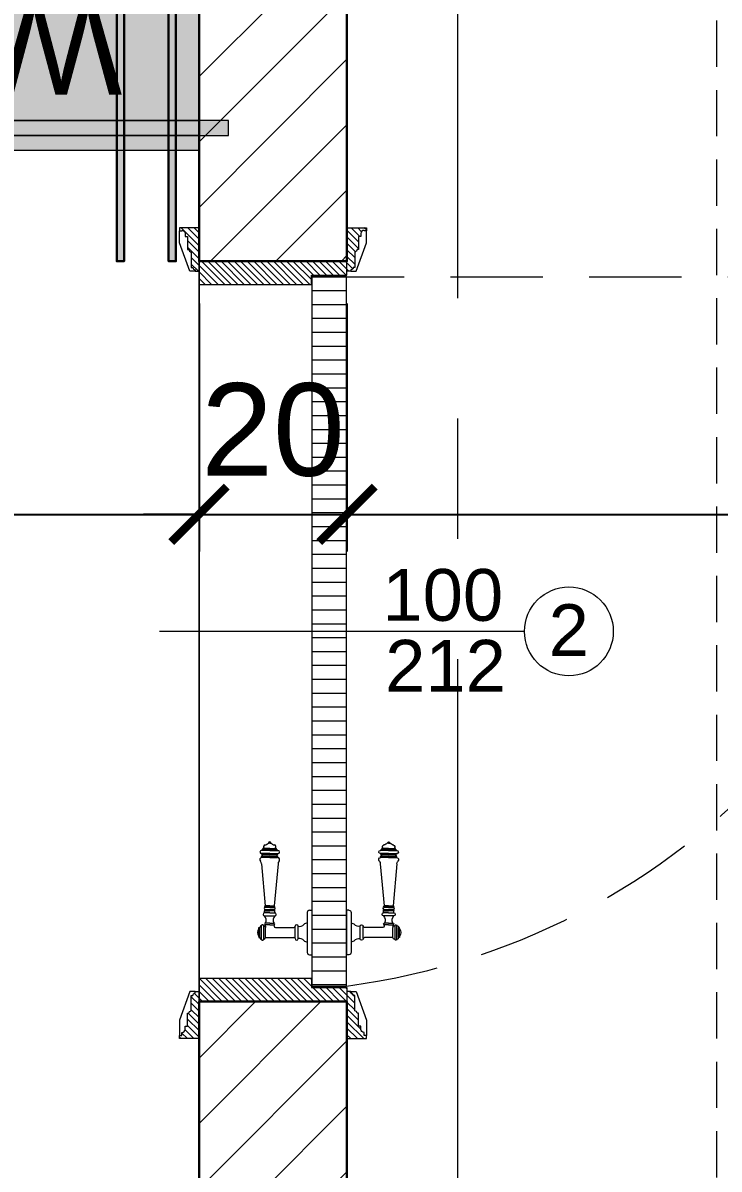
# Model space of a CAD drawing. Header units: centimetres. Extents: x 99002 to 104403, y -55119 to -48358.
# Drawn here: x 102335.5 to 102429.6, y -52790 to -52635.2 of the extents above; entities that cross this region are included whole.
import ezdxf

# ---------------------------------------------------------------- set-up
doc = ezdxf.new("R2010")
doc.units = ezdxf.units.CM
doc.header["$LTSCALE"] = 50
doc.header["$MEASUREMENT"] = 0
doc.linetypes.add('AXES', pattern=[2, 1.25, -0.25, 0.25, -0.25])
doc.linetypes.add('CACHE', pattern=[0.375, 0.25, -0.125])
doc.layers.get('0').update_dxf_attribs({"color": 8})
for name, color, linetype, lineweight in [('ARCHITECTE', 252, 'Continuous', 13), ('BETON SUP TRAME', 4, 'CACHE', 5), ('CONSOLE ISOL.', 214, 'Continuous', 15), ('door', 44, 'Continuous', 5), ('ISOLATION', 252, 'Continuous', 0), ('KASETAT_Pen_No__22', 8, 'Continuous', 50), ('MACONNERIE COUPE', 7, 'Continuous', 30), ('MACONNERIE HACHURE', 253, 'Continuous', 13)]:
    doc.layers.add(name, color=color, linetype=linetype, lineweight=lineweight)
for name, color, linetype in [('AXES', 10, 'AXES'), ('COTE 50ème', 1, 'Continuous'), ('TEXTE', 7, 'Continuous')]:
    doc.layers.add(name, color=color, linetype=linetype)
doc.layers.add('KASETAT_Pen_No__176', color=7, linetype='Continuous', lineweight=15, true_color=0x93a0c6)
doc.styles.add('GENERATED_STYLE_1', font='arial.ttf')
doc.styles.add('RS_TEXT_1.50', font='arial.ttf', dxfattribs={"height": 12.5})
doc.styles.add('RS_TXT_50', font='arial.ttf', dxfattribs={"height": 12.5})
doc.dimstyles.new('RS_50CM_LINEAIRE', dxfattribs={"dimscale": 5, "dimtxt": 12.5, "dimasz": 1.5, "dimexe": 1, "dimexo": 2.5, "dimgap": 1, "dimtad": 1, "dimdec": 1, "dimrnd": 0.5, "dimdsep": 46, "dimtxsty": 'RS_TXT_50', "dimblk1": 'ARCHTICK', "dimblk2": 'ARCHTICK', "dimsah": 1, "dimcen": 2.5, "dimdle": 1, "dimclrt": 4, "dimadec": 0, "dimazin": 2, "dimtfac": 1, "dimtdec": 1, "dimtix": 1, "dimtmove": 2, "dimatfit": 3, "dimfxl": 1, "dimtolj": 1, "dimtzin": 0, "dimarcsym": 0})

# ---------------------------------------------------------------- blocks, each defined once
blk = doc.blocks.new('A$Cb79da119')
at = {"layer": 'AXES', "lineweight": 5, "ltscale": 1.3}
blk.add_line((1270.000211652863, -4150.000002682165), (1270.000211652863, -1058.409073453964), dxfattribs=at)
blk = doc.blocks.new('A$C63baa0da')
at = {"layer": 'ARCHITECTE', "linetype": 'Continuous', "lineweight": 0, "true_color": 0xed1f24}
for points in [[(-65.87835279954015, -30.09711575884285), (-66.87835279954015, -30.09711575884285), (-66.87835279954015, 18.99996635723073), (-65.87835279954015, 18.99996635723073)], [(-65.87835279954015, -30.09711575884285), (-66.87835279954015, -30.09711575884285), (-66.87835279954015, 18.99996635723073), (-65.87835279954015, 18.99996635723073)], [(-59.87835279954015, -30.09711575884285), (-58.87835279954015, -30.09711575884285), (-58.87835279954015, 18.99996635723073), (-59.87835279954015, 18.99996635723073)], [(-59.87835279954015, -30.09711575884285), (-58.87835279954015, -30.09711575884285), (-58.87835279954015, 18.99996635723073), (-59.87835279954015, 18.99996635723073)]]:
    blk.add_hatch(color=240, dxfattribs=at).paths.add_polyline_path(points)
h = blk.add_hatch(color=240, dxfattribs=at)
edge = h.paths.add_edge_path()
edge.add_ellipse((-62.87835279954015, -30.09711575884285), major_axis=(-2.828427124746253, -2.828427124746253), ratio=0.9999999999999554, start_angle=-45.00000000000131, end_angle=134.9999999999987, ccw=False)
edge.add_ellipse((-62.87835279954015, -30.09711575884285), major_axis=(-2.828427124746253, -2.828427124746253), ratio=0.9999999999999554, start_angle=134.9999999999987, end_angle=314.99999999999875, ccw=False)
edge = h.paths.add_edge_path(flags=0)
edge.add_ellipse((-62.87835279954015, -30.09711575884285), major_axis=(-2.121320343559689, -2.121320343559689), ratio=0.9999999999999566, start_angle=134.9999999999987, end_angle=314.9999999999987)
edge.add_ellipse((-62.87835279954015, -30.09711575884285), major_axis=(-2.121320343559689, -2.121320343559689), ratio=0.9999999999999566, start_angle=314.9999999999988, end_angle=494.9999999999987)
h = blk.add_hatch(color=240, dxfattribs=at)
edge = h.paths.add_edge_path()
edge.add_ellipse((-62.87835279954015, -30.09711575884285), major_axis=(-2.828427124746253, -2.828427124746253), ratio=0.9999999999999554, start_angle=-45.00000000000131, end_angle=134.9999999999987, ccw=False)
edge.add_ellipse((-62.87835279954015, -30.09711575884285), major_axis=(-2.828427124746253, -2.828427124746253), ratio=0.9999999999999554, start_angle=134.9999999999987, end_angle=314.99999999999875, ccw=False)
edge = h.paths.add_edge_path(flags=0)
edge.add_ellipse((-62.87835279954015, -30.09711575884285), major_axis=(-2.121320343559689, -2.121320343559689), ratio=0.9999999999999566, start_angle=134.9999999999987, end_angle=314.9999999999987)
edge.add_ellipse((-62.87835279954015, -30.09711575884285), major_axis=(-2.121320343559689, -2.121320343559689), ratio=0.9999999999999566, start_angle=314.9999999999988, end_angle=494.9999999999987)
at = {"layer": 'KASETAT_Pen_No__176', "linetype": 'Continuous', "lineweight": 0, "true_color": 0x139b48}
for points in [[(0, 4), (-70, 4), (-70, 2), (-74, 2), (-74, 0), (-70, 0), (-70, -21), (0, -21), (0, 0), (4, 0), (4, 2), (0, 2)], [(-55.73699223616859, -30.09711575884285), (-56.73699223616859, -30.09711575884285), (-56.73699223616859, -21), (-55.73699223616859, -21)], [(-49.73699223616859, -30.09711575884285), (-48.73699223616859, -30.09711575884285), (-48.73699223616859, -21), (-49.73699223616859, -21)]]:
    blk.add_hatch(color=114, dxfattribs=at).paths.add_polyline_path(points)
h = blk.add_hatch(color=114, dxfattribs=at)
edge = h.paths.add_edge_path()
edge.add_ellipse((-52.73699223616859, -30.09711575884285), major_axis=(-2.828427124746253, -2.828427124746253), ratio=0.9999999999999554, start_angle=-45.00000000000131, end_angle=134.9999999999987, ccw=False)
edge.add_ellipse((-52.73699223616859, -30.09711575884285), major_axis=(-2.828427124746253, -2.828427124746253), ratio=0.9999999999999554, start_angle=134.9999999999987, end_angle=314.99999999999875, ccw=False)
edge = h.paths.add_edge_path(flags=0)
edge.add_ellipse((-52.73699223616859, -30.09711575884285), major_axis=(-2.121320343559689, -2.121320343559689), ratio=0.9999999999999566, start_angle=134.9999999999987, end_angle=314.9999999999987)
edge.add_ellipse((-52.73699223616859, -30.09711575884285), major_axis=(-2.121320343559689, -2.121320343559689), ratio=0.9999999999999566, start_angle=314.9999999999988, end_angle=494.9999999999987)
at = {"layer": 'KASETAT_Pen_No__22', "color": 32, "linetype": 'Continuous', "lineweight": 0, "true_color": 0xcd6928}
for p, q in [((0, 4), (-70, 4)), ((-70, 4), (-70, 2)), ((0, 2), (0, 4)), ((4, 2), (-74, 2)), ((-74, 2), (-74, 0)), ((-70, 2), (0, 2)), ((4, 0), (4, 2)), ((-74, 0), (4, 0)), ((0, 0), (-70, 0)), ((-70, 0), (-70, -21)), ((0, -21), (0, 0)), ((-70, -21), (0, -21))]:
    blk.add_line(p, q, dxfattribs=at)
at = {"layer": 'MACONNERIE COUPE'}
for points in [[(-65.87835279954015, -30.09711575884285), (-66.87835279954015, -30.09711575884285), (-66.87835279954015, 18.99996635723073), (-65.87835279954015, 18.99996635723073)], [(-65.87835279954015, -30.09711575884285), (-66.87835279954015, -30.09711575884285), (-66.87835279954015, 18.99996635723073), (-65.87835279954015, 18.99996635723073)], [(-59.87835279954015, -30.09711575884285), (-58.87835279954015, -30.09711575884285), (-58.87835279954015, 18.99996635723073), (-59.87835279954015, 18.99996635723073)], [(-59.87835279954015, -30.09711575884285), (-58.87835279954015, -30.09711575884285), (-58.87835279954015, 18.99996635723073), (-59.87835279954015, 18.99996635723073)], [(-55.73699223616859, -30.09711575884285), (-56.73699223616859, -30.09711575884285), (-56.73699223616859, -21), (-55.73699223616859, -21)], [(-55.73699223616859, -30.09711575884285), (-56.73699223616859, -30.09711575884285), (-56.73699223616859, -21), (-55.73699223616859, -21)], [(-49.73699223616859, -30.09711575884285), (-48.73699223616859, -30.09711575884285), (-48.73699223616859, -21), (-49.73699223616859, -21)], [(-49.73699223616859, -30.09711575884285), (-48.73699223616859, -30.09711575884285), (-48.73699223616859, -21), (-49.73699223616859, -21)], [(-42, -63), (-2, -63), (-2, -23), (-42, -23)], [(-39.5, -60.5), (-4.5, -60.5), (-4.5, -25.5), (-39.5, -25.5)]]:
    blk.add_lwpolyline(points, close=True, dxfattribs=at)
at = {"layer": 'MACONNERIE COUPE', "extrusion": (0, 0, -1)}
for centre, start_param, end_param in [((-62.87835279954015, -30.09711575884285), 0.7853981633974705, 3.926990816987264), ((-62.87835279954015, -30.09711575884285), 0.7853981633974705, 3.926990816987264), ((-52.73699223616859, -30.09711575884285), 0.7853981633974705, 3.926990816987264), ((-52.73699223616859, -30.09711575884285), 0.7853981633974705, 3.926990816987264), ((-62.87835279954015, -30.09711575884285), 3.926990816987264, 7.068583470577057), ((-62.87835279954015, -30.09711575884285), 3.926990816987264, 7.068583470577057), ((-52.73699223616859, -30.09711575884285), 3.926990816987264, 7.068583470577057), ((-52.73699223616859, -30.09711575884285), 3.926990816987264, 7.068583470577057)]:
    blk.add_ellipse(centre, major_axis=(-2.828427124746253, -2.828427124746253), ratio=0.9999999999999554, start_param=start_param, end_param=end_param, dxfattribs=at)
at = {"layer": 'MACONNERIE COUPE'}
for centre, start_param, end_param in [((-62.87835279954015, -30.09711575884285), 2.356194490192323, 5.497787143782116), ((-62.87835279954015, -30.09711575884285), 2.356194490192323, 5.497787143782116), ((-52.73699223616859, -30.09711575884285), 2.356194490192323, 5.497787143782116), ((-52.73699223616859, -30.09711575884285), 2.356194490192323, 5.497787143782116), ((-62.87835279954015, -30.09711575884285), 5.497787143782116, 8.639379797371909), ((-62.87835279954015, -30.09711575884285), 5.497787143782116, 8.639379797371909), ((-52.73699223616859, -30.09711575884285), 5.497787143782116, 8.639379797371909), ((-52.73699223616859, -30.09711575884285), 5.497787143782116, 8.639379797371909)]:
    blk.add_ellipse(centre, major_axis=(-2.121320343559689, -2.121320343559689), ratio=0.9999999999999566, start_param=start_param, end_param=end_param, dxfattribs=at)
at = {"layer": 'TEXTE', "attachment_point": 4, "style": 'RS_TEXT_1.50'}
for s, insert, char_height, width in [('Water', (-59.62249789945781, -9.842053306223534), 12.5, 4.547473508864641e-13), ('Venti\\Plation', (-37.45414668330341, -43.78018041417818), 10, 3.637978807091713e-13)]:
    blk.add_mtext(s, dxfattribs=dict(at, insert=insert, char_height=char_height, width=width))
blk = doc.blocks.new('_ArchTick')
at = {"color": 0, "linetype": 'ByBlock', "const_width": 0.15}
blk.add_lwpolyline([(-0.5, -0.5), (0.5, 0.5)], dxfattribs=at)
blk = doc.blocks.new('*D1532')
at = {"layer": 'COTE 50ème', "color": 0, "lineweight": -2, "ltscale": 0.5, "transparency": 16777216}
for p, q in [((101899.3429881023, -52671.66776029339), (101899.3429881023, -52706.55602719139)), ((102359.3430163276, -52673.06902671569), (102359.3430163276, -52706.55602719139)), ((101894.3429881023, -52701.55602719139), (102364.3430163276, -52701.55602719139))]:
    blk.add_line(p, q, dxfattribs=at)
at = {"layer": 'Defpoints', "color": 0, "ltscale": 0.5, "transparency": 16777216}
for p in [(101899.3429881023, -52659.16776029339), (102359.3430163276, -52660.56902671569), (102359.3430163276, -52701.55602719139)]:
    blk.add_point(p, dxfattribs=at)
at = {"layer": 'COTE 50ème', "color": 0, "lineweight": -2, "ltscale": 0.5, "transparency": 16777216, "xscale": 7.5, "yscale": 7.5, "zscale": 7.5, "rotation": 180}
blk.add_blockref('_ArchTick', (101899.3429881023, -52701.55602719139), dxfattribs=at)
at = {"layer": 'COTE 50ème', "color": 0, "lineweight": -2, "ltscale": 0.5, "transparency": 16777216, "xscale": 7.5, "yscale": 7.5, "zscale": 7.5}
blk.add_blockref('_ArchTick', (102359.3430163276, -52701.55602719139), dxfattribs=at)
at = {"layer": 'COTE 50ème', "color": 4, "ltscale": 0.5, "transparency": 16777216, "insert": (102129.343002215, -52690.17386484487), "char_height": 12.5, "attachment_point": 5, "style": 'RS_TXT_50'}
blk.add_mtext('\\A1;460', dxfattribs=at)
blk = doc.blocks.new('*D1533')
at = {"layer": 'COTE 50ème', "color": 0, "lineweight": -2, "ltscale": 0.5, "transparency": 16777216}
for p, q in [((102359.3430163276, -52673.06902671569), (102359.3430163276, -52706.55602719139)), ((102379.3430550413, -52673.06902671569), (102379.3430550413, -52706.55602719139)), ((102359.3430163276, -52701.55602719139), (102351.8430163276, -52701.55602719139)), ((102359.3430163276, -52701.55602719139), (102379.3430550413, -52701.55602719139)), ((102379.3430550413, -52701.55602719139), (102386.8430550413, -52701.55602719139))]:
    blk.add_line(p, q, dxfattribs=at)
at = {"layer": 'Defpoints', "color": 0, "ltscale": 0.5, "transparency": 16777216}
for p in [(102359.3430163276, -52660.56902671569), (102379.3430550413, -52660.56902671569), (102379.3430550413, -52701.55602719139)]:
    blk.add_point(p, dxfattribs=at)
at = {"layer": 'COTE 50ème', "color": 0, "lineweight": -2, "ltscale": 0.5, "transparency": 16777216, "xscale": 7.5, "yscale": 7.5, "zscale": 7.5}
blk.add_blockref('_ArchTick', (102359.3430163276, -52701.55602719139), dxfattribs=at)
at = {"layer": 'COTE 50ème', "color": 0, "lineweight": -2, "ltscale": 0.5, "transparency": 16777216, "xscale": 7.5, "yscale": 7.5, "zscale": 7.5, "rotation": 180}
blk.add_blockref('_ArchTick', (102379.3430550413, -52701.55602719139), dxfattribs=at)
at = {"layer": 'COTE 50ème', "color": 4, "ltscale": 0.5, "transparency": 16777216, "insert": (102369.3430356845, -52690.17386484487), "char_height": 12.5, "attachment_point": 5, "style": 'RS_TXT_50'}
blk.add_mtext('\\A1;20', dxfattribs=at)
blk = doc.blocks.new('*D1534')
at = {"layer": 'COTE 50ème', "color": 0, "lineweight": -2, "ltscale": 0.5, "transparency": 16777216}
for p, q in [((102544.343002215, -52644.86230968068), (102544.343002215, -52706.55602719139)), ((102379.3430550413, -52673.06902671569), (102379.3430550413, -52706.55602719139)), ((102374.3430550413, -52701.55602719139), (102549.343002215, -52701.55602719139))]:
    blk.add_line(p, q, dxfattribs=at)
at = {"layer": 'Defpoints', "color": 0, "ltscale": 0.5, "transparency": 16777216}
for p in [(102544.343002215, -52632.36230968068), (102379.3430550413, -52660.56902671569), (102544.343002215, -52701.55602719139)]:
    blk.add_point(p, dxfattribs=at)
at = {"layer": 'COTE 50ème', "color": 0, "lineweight": -2, "ltscale": 0.5, "transparency": 16777216, "xscale": 7.5, "yscale": 7.5, "zscale": 7.5, "rotation": 180}
blk.add_blockref('_ArchTick', (102379.3430550413, -52701.55602719139), dxfattribs=at)
at = {"layer": 'COTE 50ème', "color": 0, "lineweight": -2, "ltscale": 0.5, "transparency": 16777216, "xscale": 7.5, "yscale": 7.5, "zscale": 7.5}
blk.add_blockref('_ArchTick', (102544.343002215, -52701.55602719139), dxfattribs=at)
at = {"layer": 'COTE 50ème', "color": 4, "ltscale": 0.5, "transparency": 16777216, "insert": (102461.8430286281, -52690.17386484487), "char_height": 12.5, "attachment_point": 5, "style": 'RS_TXT_50'}
blk.add_mtext('\\A1;165', dxfattribs=at)
blk = doc.blocks.new('door900')
at = {"color": 0}
for p, q in [((-9.285499723176144, 67.71276434045467), (9.285499723176144, 67.71276434045467)), ((9.285499723176144, 65.21276434045467), (-9.285499723176144, 65.21276434045467)), ((-6.785499723181601, 71.4627643404474), (-6.785499723177054, 70.21276434045285)), ((-5.535499723177054, 71.46276434045285), (-6.785499723181601, 71.4627643404474)), ((-6.785499723177054, 70.21276434045285), (6.785499723176144, 70.21276434045285)), ((-6.785499723177054, 62.71276434045649), (-6.785499723181601, 24.02241026324737)), ((-6.785499723177054, 62.71276434045649), (6.785499723176144, 62.71276434045649)), ((-5.535499723177054, 71.46276434045285), (5.535499723177054, 71.46276434045285)), ((5.535499723177054, 71.46276434045285), (6.785499723171597, 71.4627643404474)), ((6.785499723171597, 71.4627643404474), (6.785499723176144, 70.21276434045285)), ((8.736337378351891, 62.71276434045103), (6.785499723176144, 62.71276434045649)), ((10.53549972317978, 56.82437206168834), (10.53549972316978, 62.54915016591258)), ((12.73509367235602, 56.82437206168288), (12.73509367235602, 62.54915015437291)), ((22.50000000000728, 63.82744621770325), (22.50000000000273, 49.82129790567888)), ((26.50000000000273, 56.82437206168288), (26.50000000000273, 63.8274462176978)), ((26.50000000000273, 63.8274462176978), (29.08375511653867, 63.82744621770325)), ((26.50000000000273, 63.8274462176978), (29.08375511653867, 63.82744621770325)), ((29.08375511653867, 63.82744621770325), (29.08375511653867, 62.8005675992199)), ((29.08375511653412, 62.80054264028513), (29.08375511652866, 56.82437206167833)), ((31.13751235350628, 62.8005675992199), (31.13751235349628, 56.82437206167833)), ((34.13751235349355, 56.82437206168288), (34.13751235349355, 62.80056759921536)), ((34.13751235349355, 62.80056759921536), (34.13751235349355, 56.82437206168288)), ((92.83399291284786, 68.11265004267989), (36.19126959046116, 62.80056759921536)), ((36.19126959046207, 56.82437206168288), (36.19126959046116, 62.80056759921536)), ((101.2130467468287, 67.32395984730283), (103.2130467468187, 67.97362984738811)), ((101.2130467468232, 56.82437206167833), (101.2130467468287, 67.32395984730283)), ((103.2130467468187, 67.97362984738811), (103.2130467468187, 67.74015826514551)), ((103.2130467468296, 56.82437206168834), (103.2130467468187, 67.97362984738811)), ((106.5262847616641, 67.97362984738811), (105.4738921911639, 67.32146131955597)), ((105.4738921911685, 56.82437206168288), (105.4738921911639, 67.32146131955597)), ((106.526284761675, 56.82437206168834), (106.5262847616641, 67.97362984738811)), ((110.7262847616867, 67.97362984739812), (111.7786773322086, 67.32146131956688)), ((110.7262847616767, 56.82437206167833), (110.7262847616867, 67.97362984739812)), ((111.7786773322032, 56.82437206168288), (111.7786773322086, 67.32146131956688)), ((111.7786773322086, 66.15403410790532), (113.278677332205, 66.15403410789986)), ((113.2786773322096, 56.82437206168834), (113.278677332205, 66.15403410789986)), ((6.785499723145222, 49.08812644161208), (6.785499723150679, 24.022410272446)), ((8.736337378351891, 50.93597978290563), (8.652516908218786, 50.93597978291109)), ((10.53549972317978, 56.82437206168834), (10.53549972316978, 51.09959395744409)), ((12.73509367235602, 56.82437206168288), (12.73509367235056, 51.09959396899831)), ((26.50000000000273, 56.82437206168288), (26.50000000000273, 49.82129790566796)), ((26.50000000000273, 49.82129790566796), (29.08375511653867, 49.82129790567342)), ((26.50000000000273, 49.82129790566796), (29.08375511653867, 49.82129790567342)), ((29.08375511653867, 50.84822637988691), (29.08375511652866, 56.82437206167833)), ((29.08375511653867, 50.84817652415768), (29.08375511653867, 49.82129790567342)), ((29.08375511653867, 49.82129790567342), (29.08375511653867, 49.82129790567342)), ((31.13751235350628, 50.84817652415768), (31.13751235349628, 56.82437206167833)), ((34.13751235349355, 50.84817652415222), (34.13751235349355, 56.82437206168288)), ((34.13751235349355, 56.82437206168288), (34.13751235349355, 50.84817652415222)), ((36.19126959046207, 56.82437206168288), (36.19126959046207, 50.84817652415222)), ((92.83399291284786, 45.53609408068587), (36.19126959046207, 50.84817652415222)), ((101.2130467468232, 56.82437206167833), (101.2130467468241, 46.32478427606839)), ((103.2130467468296, 56.82437206168834), (103.2130467468296, 46.27179018377865)), ((105.4738921911685, 56.82437206168288), (105.4738921911739, 46.32728280380979)), ((106.526284761675, 56.82437206168834), (106.5262847616641, 45.67511427596855)), ((110.7262847616767, 56.82437206167833), (110.7262847616867, 45.67511427597856)), ((111.7786773322032, 56.82437206168288), (111.7786773321977, 46.3272828038007)), ((111.7786773321977, 47.49471001546044), (113.278677332205, 47.4947100154659)), ((113.2786773322096, 56.82437206168834), (113.278677332205, 47.4947100154659)), ((120.5213133279221, 56.82437206168834), (120.5213133279176, 58.61525340795743)), ((120.5213133279221, 56.82437206168834), (120.5213133279176, 55.03349071541015)), ((101.2130467468241, 46.32478427606839), (103.2130467468187, 45.67511427596855)), ((103.2130467468241, 45.90858585822571), (103.2130467468187, 45.67511427596855)), ((106.5262847616641, 45.67511427596855), (105.4738921911639, 46.3272828038007)), ((110.7262847616867, 45.67511427597856), (111.7786773321977, 46.3272828038007)), ((-8.347589395106297, 22.32241484753104), (8.347589395120849, 22.32241484753649)), ((-8.34758939510084, 18.32241484753649), (8.347589395116302, 18.32241484753104)), ((-30.00000000001, 2.999999999992724), (-30, 0)), ((30, 0), (-30, 0)), ((27.00000000000728, 5.999999999996362), (-27.00000000000273, 5.999999999990905)), ((30, 3.000000000003638), (30, 0))]:
    blk.add_line(p, q, dxfattribs=at)
for centre, radius, start, end in [((-9.285499723181601, 66.46276434044921), 1.25, 89.99999999978505, 269.999999999785), ((-6.780470553868327, 67.70773517114685), 2.505034217662288, 90.11502851643604, 179.8849714834727), ((-6.78047055387924, 65.2177935097634), 2.505034217662288, 180.1150285164751, 269.8849714836356), ((-5.456968210637569e-12, 64.00637802466008), 9.286520019667458, 53.41040895575896, 126.5895910440119), ((6.78047055387924, 67.70773517114685), 2.505034217662288, 0.1150285164751444, 89.8849714836356), ((6.780470553868327, 65.2177935097634), 2.505034217662288, 270.115028516436, 359.8849714834727), ((8.635037403286333, 64.85851658830143), 2.148142079592287, 272.7029005254295, 297.6142481870546), ((9.285499723170688, 66.46276434045012), 1.25, 269.999999999785, 89.99999999978505), ((9.97577731706042, 62.51285914865912), 0.5608976825121981, 3.709724643179862, 127.9634190973393), ((11.63529669775016, 62.54894713004069), 1.099796993323537, 0.01057695158339848, 179.9894230482082), ((16.66680270235247, 70.45103467341323), 8.825990864717637, 243.5466239786049, 311.3694125343657), ((24.49999999999181, 63.68243879618421), 2.00524989771637, 4.146900324439023, 175.8530996751424), ((30.11063373501747, 62.80056759920444), 1.026878618482442, 2.605510395054913e-10, 180.0013926094545), ((32.63751235349264, 62.80056759920444), 1.476195537529748, 2.08440831604393e-10, 180.0000000002084), ((32.63751235349264, 62.80056759920444), 1.476195537529748, 1.563306237032948e-10, 2.08440831604393e-10), ((35.1643909719678, 62.80056759920444), 1.026878618482442, 2.605510395054913e-10, 180.0000000001563), ((93.11027009681675, 72.50099817818409), 4.397036324698803, 266.3975847269235, 315.6468331343461), ((98.32222912450288, 67.40540978926765), 2.891964837015649, 358.386095489135, 135.6468331343461), ((104.3486079428685, 67.55855610236722), 1.149990684957992, 170.9140341490689, 348.1019404226767), ((108.6262847616754, 67.97362984739266), 2.100000000000364, 2.605510395054913e-10, 180.0000000001563), ((115.4725163505027, 62.46684932231983), 2.84333672994199, 13.45677407025953, 140.4952640486832), ((127.8975216528715, 65.18161544661871), 9.87550300875637, 191.9991449855419, 221.6757422700475), ((8.694427143283065, 49.02651834437074), 1.909921321166609, 88.7426328451294, 178.151496427214), ((8.635037403281785, 48.79022753504978), 2.148142079592287, 62.38575181249673, 87.29709947475273), ((9.975777317054963, 51.13588497471392), 0.5608976825121981, 232.0365809029687, 356.2902753571334), ((11.63529669775562, 51.09979699332143), 1.099796993323537, 180.0105769515834, 359.9894230482082), ((16.66680270234701, 43.19770944994889), 8.825990864716415, 48.63058746577654, 116.4533760212786), ((24.49999999999272, 49.96630532717245), 2.005249897716403, 184.146900324439, 355.8530996751423), ((30.11063373502748, 50.84817652415222), 1.026878618482442, 179.9972182470965, 1.563306237032948e-10), ((32.63751235349173, 50.84817652414222), 1.476195537529748, 180.0000000002084, 2.08440831604393e-10), ((35.16439097197781, 50.84817652415222), 1.026878618482442, 180.0000000002605, 1.563306237032948e-10), ((104.3486079428585, 46.09018802098035), 1.149990684957992, 11.89805957753534, 189.0859658506142), ((115.4725163505072, 51.18189480104229), 2.84333672994199, 219.5047359509873, 346.5432259293108), ((127.897521652877, 48.46712867674432), 9.87550300875637, 138.3242577299524, 168.0008550146164), ((120.5213133279121, 56.82437206167924), 1.790881346270908, 2.08440831604393e-10, 89.99999999978505), ((120.5213133279121, 56.82437206167924), 1.790881346270908, 269.999999999785, 2.08440831604393e-10), ((93.11027009681129, 41.14774594518803), 4.397036324698803, 44.35316686586579, 93.60241527341134), ((98.32222912449743, 46.24333433410538), 2.891964837015649, 224.3531668658658, 1.613904511125605), ((108.6262847616699, 45.67511427597856), 2.100000000000364, 180.0000000002605, 1.563306237032948e-10), ((-16.56700278083463, 16.56475492574646), 8.405243887357722, 314.3689481486097, 12.07047553649747), ((-8.347589395116302, 20.32241484752649), 2, 89.99999999978505, 269.999999999785), ((-8.49866074786405, 24.02891431885291), 1.713173371042532, 275.0590375105622, 359.7824762931518), ((8.498660747859503, 24.02891431884746), 1.713173371042532, 180.2175237064833, 264.9409624892886), ((16.56700278082462, 16.56475492575555), 8.405243887357722, 167.9295244636608, 225.6310518517308), ((8.347589395110845, 20.32241484753104), 2, 269.999999999785, 89.99999999978505), ((-26.99999999999727, 3.000000000003638), 3, 89.99999999978505, 180.0000000002084), ((-6.785499723181601, 6.000000000001819), 6, 130.5908474624641, 180.0000000002084), ((6.785499723170688, 6.000000000001819), 6, 2.08440831604393e-10, 49.40915253775632), ((26.99999999999181, 2.999999999989086), 3, 2.08440831604393e-10, 89.99999999978505)]:
    blk.add_arc(centre, radius, start, end, dxfattribs=at)

msp = doc.modelspace()

# ---------------------------------------------------------------- hatches: boundary and pattern name
at = {"layer": 'door'}
h = msp.add_hatch(dxfattribs=at)
h.set_pattern_fill('ANSI31', color=256, scale=5, angle=989.9999999999999)
h.set_pattern_definition([(314.9999999999999, (157684.313286036, 91801.89517767791), (0.4419417382415926, 0.4419417382415918), [])])
edge = h.paths.add_edge_path()
edge.add_line((102357.4572786187, -52663.60991557989), (102357.4572786187, -52664.02896319894))
edge.add_line((102357.4572786187, -52664.02896319894), (102357.771564333, -52664.02896319894))
edge.add_line((102357.771564333, -52664.02896319894), (102357.771564333, -52665.79086796083))
edge.add_line((102357.771564333, -52665.79086796083), (102357.9810881425, -52665.79086796083))
edge.add_arc((102358.2953738568, -52665.79086796083), 0.3142857142956927, 180, 270)
edge.add_line((102358.2953738568, -52666.10515367513), (102358.2953738568, -52668.20039177039))
edge.add_line((102358.2953738568, -52668.20039177039), (102358.5048976663, -52668.20039177039))
edge.add_arc((102358.8191833806, -52668.20039177041), 0.3142857142811444, 179.9999999973475, 269.9999999973464)
edge.add_line((102358.8191833806, -52668.51467748469), (102358.8191833806, -52668.72420129418))
edge.add_line((102358.8191833806, -52668.72420129418), (102359.3429929045, -52668.72420129418))
edge.add_line((102359.3429929045, -52668.72420129418), (102359.3429910225, -52662.86229174735))
edge.add_line((102359.3429910225, -52662.86229174735), (102356.7239434034, -52662.86229174735))
edge.add_line((102356.7239434034, -52662.86229174735), (102356.7239452854, -52663.27182034181))
edge.add_line((102356.7239452854, -52663.27182034181), (102357.0382309997, -52663.27182034181))
edge.add_line((102357.0382309997, -52663.27182034181), (102357.0382309997, -52663.19086796085))
edge.add_arc((102357.0382309997, -52663.60991557991), 0.419047619056073, 1.9895765035471413e-09, 90.00000000198958, ccw=False)
h.paths.add_polyline_path([(102359.3429929045, -52667.36229638638), (102359.3429929045, -52670.50515352922), (102374.5239551108, -52670.50515382393), (102374.5239551108, -52669.24801096675), (102379.3430027298, -52669.24801096675), (102379.3430027298, -52667.36229668104)])
edge = h.paths.add_edge_path()
edge.add_line((102381.2287170156, -52663.60991572868), (102381.2287170156, -52664.02896334772))
edge.add_line((102381.2287170156, -52664.02896334772), (102380.9144313013, -52664.02896334772))
edge.add_line((102380.9144313013, -52664.02896334772), (102380.9144313013, -52665.79086810962))
edge.add_line((102380.9144313013, -52665.79086810962), (102380.7049074918, -52665.79086810962))
edge.add_arc((102380.3906217775, -52665.79086810962), 0.3142857142956927, -90, 0, ccw=False)
edge.add_line((102380.3906217775, -52666.10515382391), (102380.3906217775, -52668.20039191918))
edge.add_line((102380.3906217775, -52668.20039191918), (102380.181097968, -52668.20039191918))
edge.add_arc((102379.8668122537, -52668.20039191919), 0.314285714281143, -89.99999999734672, 2.6524844543018844e-09, ccw=False)
edge.add_line((102379.8668122537, -52668.51467763347), (102379.8668122537, -52668.72420144296))
edge.add_line((102379.8668122537, -52668.72420144296), (102379.3430027298, -52668.72420144296))
edge.add_line((102379.3430027298, -52668.72420144296), (102379.3430046118, -52662.86229189613))
edge.add_line((102379.3430046118, -52662.86229189613), (102381.9620522309, -52662.86229189613))
edge.add_line((102381.9620522309, -52662.86229189613), (102381.9620503489, -52663.2718204906))
edge.add_line((102381.9620503489, -52663.2718204906), (102381.6477646346, -52663.2718204906))
edge.add_line((102381.6477646346, -52663.2718204906), (102381.6477646346, -52663.19086810964))
edge.add_arc((102381.6477646346, -52663.6099157287), 0.419047619056073, 89.99999999801035, 179.9999999980103)
h = msp.add_hatch(dxfattribs=at)
h.set_pattern_fill('ANSI31', color=256, scale=15, angle=494.9999999999999)
h.set_pattern_definition([(180, (201731.7457275609, -101698.8198946112), (-1.243975336832964e-15, -1.875), [])])
h.paths.add_polyline_path([(102374.5763360632, -52669.4575347763), (102374.5763372553, -52765.26705859411), (102379.2906229696, -52765.26705859411), (102379.2906217775, -52669.4575347763)])
h = msp.add_hatch(dxfattribs=at)
h.set_pattern_fill('ANSI31', color=256, scale=5, angle=989.9999999999999)
h.set_pattern_definition([(314.9999999999999, (157684.3132872281, 91809.89517755658), (0.4419417382415926, 0.4419417382415918), [])])
h.paths.add_polyline_path([(102359.34298576, -52767.36229623855), (102359.34298576, -52764.21943909565), (102374.5239563029, -52764.21943932628), (102374.5239563029, -52765.47658218346), (102379.3430039219, -52765.47658218346), (102379.3430039219, -52767.36229646912)])
edge = h.paths.add_edge_path()
edge.add_line((102357.4572714743, -52771.11467755697), (102357.4572714743, -52770.69562993799))
edge.add_line((102357.4572714743, -52770.69562993799), (102357.7715571886, -52770.69562993799))
edge.add_line((102357.7715571886, -52770.69562993799), (102357.7715571886, -52768.93372517604))
edge.add_line((102357.7715571886, -52768.93372517604), (102357.9810809981, -52768.93372517604))
edge.add_arc((102358.2953667124, -52768.93372517604), 0.3142857142956927, 90, 180, ccw=False)
edge.add_line((102358.2953667124, -52768.61943946174), (102358.2953667124, -52766.52420136653))
edge.add_line((102358.2953667124, -52766.52420136653), (102358.5048905219, -52766.52420136653))
edge.add_arc((102358.8191762362, -52766.52420136652), 0.3142857142811444, 90.00000000265362, 180.0000000026529, ccw=False)
edge.add_line((102358.8191762362, -52766.20991565224), (102358.8191762362, -52766.00039184275))
edge.add_line((102358.8191762362, -52766.00039184275), (102359.34298576, -52766.00039184275))
edge.add_line((102359.34298576, -52766.00039184275), (102359.342983878, -52772.36230138952))
edge.add_line((102359.342983878, -52772.36230138952), (102356.723936259, -52772.36230138952))
edge.add_line((102356.723936259, -52772.36230138952), (102356.723938141, -52771.95277279511))
edge.add_line((102356.723938141, -52771.95277279511), (102357.0382238552, -52771.95277279511))
edge.add_line((102357.0382238552, -52771.95277279511), (102357.0382238552, -52771.53372517607))
edge.add_arc((102357.0382238552, -52771.11467755699), 0.4190476190851768, 270.0000000019896, 360.0000000019897)
edge = h.paths.add_edge_path()
edge.add_line((102381.2287182077, -52771.11467764167), (102381.2287182077, -52770.69563002269))
edge.add_line((102381.2287182077, -52770.69563002269), (102380.9144324934, -52770.69563002269))
edge.add_line((102380.9144324934, -52770.69563002269), (102380.9144324934, -52768.93372526074))
edge.add_line((102380.9144324934, -52768.93372526074), (102380.7049086839, -52768.93372526074))
edge.add_arc((102380.3906229696, -52768.93372526074), 0.3142857142956927, 0, 90)
edge.add_line((102380.3906229696, -52768.61943954644), (102380.3906229696, -52766.52420145123))
edge.add_line((102380.3906229696, -52766.52420145123), (102380.1810991601, -52766.52420145123))
edge.add_arc((102379.8668134458, -52766.52420145122), 0.314285714281143, 359.9999999973471, 449.9999999973467)
edge.add_line((102379.8668134458, -52766.20991573694), (102379.8668134458, -52766.00039192745))
edge.add_line((102379.8668134458, -52766.00039192745), (102379.3430039219, -52766.00039192745))
edge.add_line((102379.3430039219, -52766.00039192745), (102379.3430058039, -52772.36230147422))
edge.add_line((102379.3430058039, -52772.36230147422), (102381.962053423, -52772.36230147422))
edge.add_line((102381.962053423, -52772.36230147422), (102381.962051541, -52771.95277287981))
edge.add_line((102381.962051541, -52771.95277287981), (102381.6477658267, -52771.95277287981))
edge.add_line((102381.6477658267, -52771.95277287981), (102381.6477658267, -52771.53372526077))
edge.add_arc((102381.6477658267, -52771.11467764169), 0.4190476190851768, 179.9999999980104, 269.99999999801037, ccw=False)
at = {"layer": 'MACONNERIE HACHURE'}
h = msp.add_hatch(dxfattribs=at)
h.set_pattern_fill('ANSI31', color=256, scale=50, style=0)
h.set_pattern_definition([(45, (820.3347005494725, 14145.35613842469), (-4.419417382415921, 4.419417382415922), [])])
h.paths.add_polyline_path([(101879.342952261, -52767.36229659084), (101899.343002215, -52767.36229659084), (101899.343002215, -52797.36231072215), (101879.342952261, -52797.36231072215)])
h.paths.add_polyline_path([(102379.3430573982, -52767.36229659084), (102359.3429929045, -52767.36229659084), (102359.3429929045, -52797.36229575331), (102379.3430573982, -52797.36229575331)])
h.paths.add_polyline_path([(101799.3430761676, -53762.36231072215), (101824.3430022149, -53762.36231072215), (101824.3430022149, -53856.36231072215), (101799.3430761676, -53856.36231072215)])
h.paths.add_polyline_path([(101799.3430334923, -53737.36231072213), (101824.3430022149, -53737.36231072214), (101824.343002215, -53581.36231072214), (101876.343002215, -53581.36231072215), (101876.343001274, -53559.36231079821), (101864.343001274, -53559.36231050019), (101864.343002215, -53569.36231071898), (101739.343002215, -53569.36231071898), (101739.343002215, -53581.36231071898), (101799.3431557989, -53581.36231071898)])
h.paths.add_polyline_path([(102459.3429282623, -53762.36231072215), (102434.343002215, -53762.36231072215), (102434.343002215, -53856.36231072215), (102459.3429282623, -53856.36231072215)])
h.paths.add_polyline_path([(101694.3427904598, -53762.36231072215), (101524.3427904598, -53762.36231072215), (101524.3427904598, -53737.36231072214), (101694.3427904598, -53737.36231072214)])
h.paths.add_polyline_path([(101399.3431179743, -54162.36226095457), (101499.3431179743, -54162.36226095457), (101499.3431179743, -54187.36226095457), (101399.3431179743, -54187.36226095457)])
h.paths.add_polyline_path([(101739.3432715585, -54162.36226095457), (101679.3430414819, -54162.36226095457), (101679.3430414819, -54187.36226095456), (101764.3432903386, -54187.36226095456), (101764.3433091187, -54122.3622609546), (101799.3431421954, -54122.3622609546), (101799.3431421954, -54097.36226363679), (101739.3432715586, -54097.36225827238)])
h.paths.add_polyline_path([(101059.343110918, -54032.36231206324), (101059.343110918, -54097.36231008352), (101164.343110918, -54097.36231161623), (101164.343110918, -54162.36231072215), (101219.3431174326, -54162.36231072215), (101219.343118516, -54187.36230329192), (101139.343110918, -54187.36224843761), (101139.343143462, -54122.3622990993), (101029.3428723138, -54122.36230810537), (101029.343110918, -54057.36230535772), (101011.4938523587, -54057.36230535772), (101011.4938536999, -54032.36230976463)])
h.paths.add_polyline_path([(101029.3428991627, -53762.36231072215), (101054.343110918, -53762.36231072215), (101054.343110918, -53795.36229630812), (101029.3428991627, -53795.36229630812)])
h.paths.add_polyline_path([(102859.3429951586, -54162.36226095457), (102759.3429951586, -54162.36226095457), (102759.3429951586, -54187.36226095457), (102859.3429951586, -54187.36226095457)])
h.paths.add_polyline_path([(102519.3428415744, -54162.36226095457), (102579.3430716511, -54162.36226095457), (102579.3430716511, -54187.36226095456), (102494.3428227943, -54187.36226095456), (102494.3428040142, -54122.3622609546), (102459.3429709375, -54122.3622609546), (102459.3429709375, -54097.36226363679), (102519.3428415743, -54097.36225827238)])
h.paths.add_polyline_path([(103199.343002215, -54032.36231623175), (103199.343002215, -54097.36231008352), (103094.343002215, -54097.36231161623), (103094.343002215, -54162.36231072215), (103039.3429957003, -54162.36231072215), (103039.3429946169, -54187.36230329192), (103119.3430022149, -54187.36224843761), (103119.3429696709, -54122.3622990993), (103229.3432408192, -54122.36230810537), (103229.343002215, -54057.36230952622), (103247.1922607742, -54057.36230952622), (103247.1922594331, -54032.36231393313)])
h.paths.add_polyline_path([(103229.3432139702, -53762.36231072215), (103204.343002215, -53762.36231072215), (103204.3430022149, -53795.36230529242), (103229.3432139701, -53795.36230529242)])
h.paths.add_polyline_path([(102902.343002215, -53762.36231072215), (102919.3432213926, -53762.51111394029), (102919.3432213926, -53737.51111394027), (102902.343002215, -53737.36231072214)])
h.paths.add_polyline_path([(101356.343002215, -53762.36231072215), (101339.3427830373, -53762.51111394029), (101339.3427830373, -53737.51111394027), (101356.343002215, -53737.36231072214)])
h.paths.add_polyline_path([(101054.3430095807, -53677.36230315072), (101029.3430095807, -53677.36230315072), (101029.3430095807, -53737.36231072214), (101054.3430095807, -53737.36231072214)])
h.paths.add_polyline_path([(101524.3430030691, -52789.3623074065), (101514.3430025691, -52789.36230890676), (101514.343001715, -52777.36229568646), (101554.3430015444, -52777.36229553005), (101554.3430015444, -52789.36230926708), (101544.343002215, -52789.36231038962), (101544.343002215, -53107.36231072215), (101714.343002215, -53107.36231072215), (101714.343002215, -52789.36231161597), (101636.3311163679, -52789.36231735721), (101636.3311163679, -52777.36230305892), (101734.3430158477, -52777.36230383404), (101734.343002215, -53137.36231072215), (101164.3430024473, -53137.36231072215), (101164.3430019827, -53182.36230803993), (101139.3430032756, -53182.36231072215), (101139.3430011544, -53132.36231072215), (101029.3430104019, -53132.36230513583), (101029.3430087595, -53112.36231094408), (101139.3430011544, -53112.3623128051), (101139.3430032756, -53062.36231340436), (101164.3430019827, -53062.36231340436), (101164.3430024473, -53107.36231072215), (101524.343002215, -53107.36231072215)])
h.paths.add_polyline_path([(102564.3432139702, -53762.36231072215), (102734.3432139702, -53762.36231072215), (102734.3432139702, -53737.36231072214), (102564.3432139702, -53737.36231072214)])
h.paths.add_polyline_path([(102859.343002215, -53731.36231072215), (102859.343002215, -53736.36231072215), (102807.343002215, -53736.36231072215), (102807.343002215, -53737.36231072214), (102802.343002215, -53737.36231072214), (102802.343002215, -53731.36231072215)])
h.paths.add_polyline_path([(102309.5096688817, -52902.36231072215), (102359.343002215, -52902.36231072215), (102359.343002215, -52942.36231072215), (102309.5096688817, -52942.36231072215)])
h.paths.add_polyline_path([(102149.343002215, -52902.36231072215), (102189.343002215, -52902.36231072215), (102189.343002215, -52942.36231072215), (102149.343002215, -52942.36231072215)])
h.paths.add_polyline_path([(102289.343002215, -52547.36223243854), (102379.343002215, -52547.36223243854), (102379.343002215, -52607.36231072215), (102532.3430022149, -52607.36231072215), (102532.3430063351, -52344.36231060977), (102544.3430063351, -52344.36231060977), (102544.3430022149, -52482.36231072215), (102554.3430022149, -52482.36231072215), (102554.3430022149, -52494.36231072215), (102544.3430022149, -52494.36231072215), (102544.343002215, -52632.36230968068), (102379.3430550413, -52632.36231020142), (102379.3430550413, -52667.3622967547), (102359.3430016435, -52667.36229681234), (102359.3430017863, -52583.36237166921), (102289.342925423, -52583.36237166921), (102289.342925423, -52632.3622982052), (102254.3430125646, -52632.3622982052), (102254.3430125646, -52612.3622982052), (102264.343002215, -52612.3622982052), (102264.343002215, -52562.36231072215), (102289.342925423, -52562.36231072215), (102289.342925423, -52578.36223243854), (102359.3430019292, -52578.36223243854), (102359.343002215, -52552.36223243854), (102289.342925423, -52552.36223243854)])
h.paths.add_polyline_path([(103094.343002215, -52154.25081780435), (103119.343002215, -52154.25081780435), (103119.343002215, -52107.36230535776), (103094.343002215, -52107.36230535776)])
h.paths.add_polyline_path([(102734.3430013608, -52789.3623074065), (102744.3430018608, -52789.36230890676), (102744.343002715, -52777.36229568646), (102704.3430028855, -52777.36229553005), (102704.3430028855, -52789.36230926708), (102714.343002215, -52789.36231038962), (102714.343002215, -53107.36231072215), (102544.343002215, -53107.36231072215), (102544.343002215, -52789.36231161597), (102622.354888062, -52789.36231735721), (102622.354888062, -52777.36230305892), (102524.3429965421, -52777.36229416086), (102524.343002215, -53137.36231072215), (103094.3430019827, -53137.36231072215), (103094.3430024473, -53182.36230803993), (103119.3430011544, -53182.36231072215), (103119.3430032756, -53132.36231072215), (103229.3429940281, -53132.36230513583), (103229.3429956704, -53112.36231094408), (103119.3430032756, -53112.3623128051), (103119.3430011544, -53062.36231340436), (103094.3430024473, -53062.36231340436), (103094.3430019827, -53107.36231072215), (102734.343002215, -53107.36231072215)])
h.paths.add_polyline_path([(103204.3429948493, -53677.36230315072), (103229.3429948493, -53677.36230315072), (103229.3429948493, -53737.36231072214), (103204.3429948493, -53737.36231072214)])
h.paths.add_polyline_path([(102459.3429709376, -53737.36231072213), (102434.343002215, -53737.36231072214), (102434.343002215, -53581.36231072214), (102382.343002215, -53581.36231072215), (102382.343003156, -53559.36231079821), (102394.343003156, -53559.36231050019), (102394.343002215, -53569.36231071898), (102519.343002215, -53569.36231071898), (102519.343002215, -53581.36231071898), (102459.342848631, -53581.36231071898)])
h.paths.add_polyline_path([(102434.343002215, -53932.36231072368), (102434.343002215, -53952.36231072214), (102384.343002215, -53952.36231072215), (102384.343002215, -54072.36231072216), (102359.343002215, -54072.36231072216), (102359.343002215, -53957.36231023187), (102341.8430018705, -53957.36231023185), (102341.8430025594, -53932.36231087115)])
h.paths.add_polyline_path([(103094.3430017584, -52482.36231072215), (103094.3430026716, -52424.25081780435), (103119.343002215, -52424.2508147745), (103119.343002215, -52477.36231072215), (103229.3429948493, -52477.36231072215), (103229.3429948493, -52567.36238602006), (103204.3430017987, -52567.36238840914), (103204.3430017987, -52502.36231072214), (102871.3430036941, -52502.36231072214), (102871.3430036941, -52675.3623105825), (102859.3430041431, -52675.3623105825), (102859.3430034999, -52667.36231072215), (102803.3429996998, -52667.36231191424), (102803.3429996998, -52655.36231072215), (102859.3430041431, -52655.36231072215), (102859.3430041432, -52507.36231072215), (102711.343002215, -52507.36231072215), (102711.343002215, -52655.362312066), (102721.343002513, -52655.362312066), (102721.343002513, -52667.362312066), (102699.343002215, -52667.362312066), (102699.343002215, -52494.36231072215), (102646.4767691406, -52494.36231072215), (102646.4767691406, -52482.36231072215)])
h.paths.add_polyline_path([(102859.3430024658, -52809.36231072216), (102859.3430024658, -52789.36230926708), (102836.3429998183, -52789.36229793473), (102836.3429998183, -52777.3622841977), (102859.3430036941, -52777.36229553005), (102859.3430022296, -52767.36231206325), (102871.3430033593, -52767.36230938105), (102871.3430037884, -52797.36231072216), (103094.343002215, -52797.36231072216), (103094.343002215, -52809.36231072216)])
h.paths.add_polyline_path([(102294.3427897413, -53447.36233710512), (102294.3432146887, -53459.36233710511), (102382.3430004492, -53459.36233939731), (102382.3430004492, -53467.36231311884), (102394.343002215, -53467.36231311884), (102394.343002215, -53447.36233710512)])
h.paths.add_polyline_path([(103204.343002215, -52797.36229575331), (103229.3429948493, -52797.36229575331), (103229.3429948493, -52747.3623872146), (103204.343002215, -52747.3623872146)])
h.paths.add_polyline_path([(103204.3429948493, -53447.36234748957), (103229.343002215, -53447.36234748957), (103229.343002215, -53497.36230315072), (103204.34299499, -53497.36230315072)])
h.paths.add_polyline_path([(103094.343002215, -52847.36229575331), (103119.343002215, -52847.36229575331), (103119.343002215, -52902.2509202426), (103094.343002215, -52902.2509202426)], flags=17)
h.paths.add_polyline_path([(103094.343002215, -53397.36233252073), (103119.343002215, -53397.36233252073), (103119.343002215, -53342.47373116857), (103094.343002215, -53342.47373116857)])
h.paths.add_polyline_path([(101949.1763355483, -52902.36231072215), (101899.343002215, -52902.36231072215), (101899.343002215, -52942.36231072215), (101949.1763355483, -52942.36231072215)])
h.paths.add_polyline_path([(102109.343002215, -52902.36231072215), (102069.343002215, -52902.36231072215), (102069.343002215, -52942.36231072215), (102109.343002215, -52942.36231072215)])
h.paths.add_polyline_path([(102264.343002215, -52082.36231072216), (102244.3430017679, -52082.36231072216), (102244.3430017679, -52057.36231072215), (102264.343002215, -52057.36231072215)])
h.paths.add_polyline_path([(102579.3428288821, -52082.36231689938), (102579.3428308193, -52057.36231695692), (102399.343002215, -52057.36230708832), (102399.343002215, -52082.36230714587), (102532.3429317798, -52082.36231442147), (102532.3429317798, -52252.36231300648), (102544.3430022149, -52252.36231300648), (102544.3430038974, -52082.36231566043)])
h.paths.add_polyline_path([(101969.343002215, -52547.36223243854), (101879.343002215, -52547.36223243854), (101879.343002215, -52607.36231072215), (101726.3430022151, -52607.36231072215), (101726.3429980948, -52344.36231060977), (101714.3429980948, -52344.36231060977), (101714.343002215, -52482.36231072215), (101704.3430144876, -52482.36231072215), (101704.3430144876, -52494.36231072215), (101714.343002215, -52494.36231072215), (101714.3430055755, -52632.36230968068), (101879.342952261, -52632.36231020142), (101879.342952261, -52667.3622967547), (101899.3430027865, -52667.3622967547), (101899.3430022151, -52583.36237166921), (101969.343002215, -52583.36237166921), (101969.3430790069, -52632.3622982052), (102154.3430125646, -52632.3622982052), (102154.3430125646, -52612.3622982052), (101994.343002215, -52612.3622982052), (101994.343002215, -52562.36231072215), (101969.3430040069, -52562.36217316562), (101969.343002215, -52578.36223243854), (101899.343002215, -52578.36223243854), (101899.343002215, -52552.36223243854), (101969.3430790069, -52552.36223243854)])
h.paths.add_polyline_path([(101164.343002215, -52154.25081780435), (101139.343002215, -52154.25081780435), (101139.343002215, -52107.36230535776), (101164.343002215, -52107.36230535776)])
h.paths.add_polyline_path([(102144.343002215, -53932.36231072215), (102161.843002215, -53932.36231072215), (102161.843002215, -53957.3623105819), (102144.343002215, -53957.3623105819), (102144.343002215, -54122.36231072215), (102114.343002215, -54122.36231072215), (102114.343002215, -53957.36231072215), (102096.8427907966, -53957.36230982708), (102096.8427907966, -53932.36231072214), (102114.343002215, -53932.36231072215), (102114.343002215, -53459.3623320195), (102046.3430023516, -53459.36233199322), (102046.3430020784, -53447.36233710512), (102114.343002215, -53447.36233710512), (102114.343002215, -53272.36231072215), (102144.343002215, -53272.36230118539), (102144.3430022467, -53447.36233742604), (102212.34342293, -53447.36233678421), (102212.3425814999, -53459.3623320195), (102144.343002215, -53459.3623320195)])
h.paths.add_polyline_path([(101824.3430022149, -53932.36231072368), (101824.3430022149, -53952.36231072214), (101874.343002215, -53952.36231072215), (101874.343002215, -54072.36231072216), (101899.343002215, -54072.36231072216), (101899.343002215, -53957.36231023187), (101916.8427913104, -53957.36231023185), (101916.8427906214, -53932.36231087115)])
h.paths.add_polyline_path([(103094.343002215, -52082.36231072216), (103039.343002215, -52082.36231072216), (103039.343002215, -52057.36231072215), (103094.343002215, -52057.36231072214)])
h.paths.add_polyline_path([(102859.3428279135, -52082.36231429844), (102859.3428298507, -52057.36231435598), (102759.3428288821, -52057.36230968926), (102759.3428288821, -52082.36230974681)])
h.paths.add_polyline_path([(102144.3430017679, -52082.36231072216), (101994.343002215, -52082.36231072216), (101994.343002215, -52057.36231072215), (102144.3430017679, -52057.36231072215)])
h.paths.add_polyline_path([(101859.3430144875, -52082.36231072216), (101726.3430022151, -52082.36231072216), (101726.3430022151, -52252.36231300648), (101714.3430022151, -52252.36231300648), (101714.3430022151, -52082.36231072216), (101164.3432384129, -52082.36231072216), (101164.3432384129, -52057.36231072215), (101859.3430144875, -52057.36231072215)])
h.paths.add_polyline_path([(101164.3430026716, -52482.36231072215), (101164.3430017584, -52424.25081780435), (101139.343002215, -52424.2508147745), (101139.343002215, -52477.36231072215), (101029.3430095807, -52477.36231072215), (101029.3430095807, -52567.36238602006), (101054.3430026312, -52567.36238840914), (101054.3430026312, -52502.36231072214), (101387.3430007359, -52502.36231072214), (101387.3430007359, -52675.3623105825), (101399.3430002868, -52675.3623105825), (101399.34300093, -52667.36231072215), (101455.3430047301, -52667.36231191424), (101455.3430047301, -52655.36231072215), (101399.3430002868, -52655.36231072215), (101399.3430002868, -52507.36231072215), (101547.343002215, -52507.36231072215), (101547.343002215, -52655.362312066), (101537.3430019169, -52655.362312066), (101537.3430019169, -52667.362312066), (101559.343002215, -52667.362312066), (101559.343002215, -52494.36231072215), (101612.2092352893, -52494.36231072215), (101612.2092352893, -52482.36231072215)])
h.paths.add_polyline_path([(101399.3430019642, -52809.36231072216), (101399.3430019642, -52789.36230926708), (101422.3430046117, -52789.36229793473), (101422.3430046117, -52777.3622841977), (101399.3430007359, -52777.36229553005), (101399.3430022004, -52767.36231206325), (101387.3430010707, -52767.36230938105), (101387.3430006415, -52797.36231072216), (101164.343002215, -52797.36231072216), (101164.343002215, -52809.36231072216)])
h.paths.add_polyline_path([(101964.3432146886, -53447.36233710512), (101964.3427897413, -53459.36233710511), (101876.3430039808, -53459.36233939731), (101876.3430039808, -53467.36231311884), (101864.343002215, -53467.36231311884), (101864.343002215, -53447.36233710512)])
h.paths.add_polyline_path([(101054.343002215, -52797.36229575331), (101029.3430095807, -52797.36229575331), (101029.3430095807, -52747.3623872146), (101054.343002215, -52747.3623872146)])
h.paths.add_polyline_path([(101054.343002215, -53447.36233252073), (101029.3430051617, -53447.36233252073), (101029.3430095807, -53497.36230315072), (101054.343002215, -53497.36230315072)])
h.paths.add_polyline_path([(101164.343002215, -52847.36229575331), (101139.343002215, -52847.36229575331), (101139.343002215, -52902.2509202426), (101164.343002215, -52902.2509202426)], flags=17)
h.paths.add_polyline_path([(101164.343002215, -53397.36233252073), (101139.343002215, -53397.36233252073), (101139.343002215, -53342.47373116857), (101164.343002215, -53342.47373116857)])

# ---------------------------------------------------------------- linework, layer by layer
at = {"layer": 'BETON SUP TRAME', "lineweight": 5, "ltscale": 0.5}
msp.add_lwpolyline([(102359.343002215, -54122.36231072216), (102429.343002215, -54122.36231072216), (102429.343002215, -52057.36231743786), (102359.343002215, -52057.36231743786)], close=True, dxfattribs=at)
at = {"layer": 'CONSOLE ISOL.'}
msp.add_lwpolyline([(101864.343002215, -53272.36231072215), (102394.343002215, -53272.36231072215), (102394.343002215, -52797.36231072215), (102359.343002215, -52797.36229575331), (102359.343002215, -52552.36223243854), (102276.842925423, -52552.36222975634), (102276.842925423, -52057.36230803996), (101981.843040611, -52057.3623085137), (101981.8431174029, -52552.3622292826), (101899.343002215, -52552.36223149105), (101899.3429951586, -52797.36230323773), (101864.3429951586, -52797.36230323773)], close=True, dxfattribs=at)
at = {"layer": 'CONSOLE ISOL.', "lineweight": 5, "ltscale": 0.5}
msp.add_lwpolyline([(102394.343002215, -53272.36231072215), (102129.3429693732, -53272.36230595376), (102129.3431080414, -54122.36230810537), (102494.3428110705, -54122.36209719063), (102494.3431882104, -54187.36229820322), (103119.343002215, -54187.3619590029), (103119.3428609679, -54122.3622990993), (103229.3431321137, -54122.36179802923), (103229.342893512, -54057.36230952622), (103329.343002215, -54057.36230952621), (103329.343002215, -53782.36230535772), (103229.3432138678, -53782.36230535772), (103229.3432138678, -52462.36231072215), (103329.3430022149, -52462.36231072215), (103329.3427496441, -52122.36230535796), (103229.3432160005, -52122.36237964316), (103229.3435129555, -52057.36230535776), (102276.842925423, -52057.36230535776), (102276.842925423, -52552.36223243854), (102359.3430163276, -52552.36223149105), (102359.3430163276, -52797.36229575331), (102394.343002215, -52797.36231072215)], close=True, dxfattribs=at)
at = {"layer": 'door', "linetype": 'CACHE'}
msp.add_line((102374.5763360632, -52669.4575347763), (102462.3858576233, -52669.4575347763), dxfattribs=at)
at = {"layer": 'door'}
msp.add_line((102403.3378277125, -52717.36229706559), (102354.0188160464, -52717.36229706559), dxfattribs=at)
for points in [[(102357.4572786187, -52663.60991557989), (102357.4572786187, -52664.02896319894), (102357.771564333, -52664.02896319894), (102357.771564333, -52665.79086796083), (102357.9810881425, -52665.79086796083, 0.414213562373095), (102358.2953738568, -52666.10515367513), (102358.2953738568, -52668.20039177039), (102358.5048976663, -52668.20039177039, 0.4142135623730909), (102358.8191833806, -52668.51467748469), (102358.8191833806, -52668.72420129418), (102359.3429929045, -52668.72420129418), (102359.3429910225, -52662.86229174735), (102356.7239434034, -52662.86229174735), (102356.7239452854, -52663.27182034181), (102357.0382309997, -52663.27182034181), (102357.0382309997, -52663.19086796085, -0.414213562373095), (102357.4572786187, -52663.60991557989)], [(102381.2287170156, -52663.60991572868), (102381.2287170156, -52664.02896334772), (102380.9144313013, -52664.02896334772), (102380.9144313013, -52665.79086810962), (102380.7049074918, -52665.79086810962, -0.414213562373095), (102380.3906217775, -52666.10515382391), (102380.3906217775, -52668.20039191918), (102380.181097968, -52668.20039191918, -0.4142135623730909), (102379.8668122537, -52668.51467763347), (102379.8668122537, -52668.72420144296), (102379.3430027298, -52668.72420144296), (102379.3430046118, -52662.86229189613), (102381.9620522309, -52662.86229189613), (102381.9620503489, -52663.2718204906), (102381.6477646346, -52663.2718204906), (102381.6477646346, -52663.19086810964, 0.414213562373095), (102381.2287170156, -52663.60991572868)], [(102357.4572714743, -52771.11467755697), (102357.4572714743, -52770.69562993799), (102357.7715571886, -52770.69562993799), (102357.7715571886, -52768.93372517604), (102357.9810809981, -52768.93372517604, -0.414213562373095), (102358.2953667124, -52768.61943946174), (102358.2953667124, -52766.52420136653), (102358.5048905219, -52766.52420136653, -0.4142135623730909), (102358.8191762362, -52766.20991565224), (102358.8191762362, -52766.00039184275), (102359.34298576, -52766.00039184275), (102359.342983878, -52772.36230138952), (102356.723936259, -52772.36230138952), (102356.723938141, -52771.95277279511), (102357.0382238552, -52771.95277279511), (102357.0382238552, -52771.53372517607, 0.414213562373095), (102357.4572714743, -52771.11467755697)], [(102381.2287182077, -52771.11467764167), (102381.2287182077, -52770.69563002269), (102380.9144324934, -52770.69563002269), (102380.9144324934, -52768.93372526074), (102380.7049086839, -52768.93372526074, 0.414213562373095), (102380.3906229696, -52768.61943954644), (102380.3906229696, -52766.52420145123), (102380.1810991601, -52766.52420145123, 0.4142135623730909), (102379.8668134458, -52766.20991573694), (102379.8668134458, -52766.00039192745), (102379.3430039219, -52766.00039192745), (102379.3430058039, -52772.36230147422), (102381.962053423, -52772.36230147422), (102381.962051541, -52771.95277287981), (102381.6477658267, -52771.95277287981), (102381.6477658267, -52771.53372526077, -0.414213562373095), (102381.2287182077, -52771.11467764167)]]:
    msp.add_lwpolyline(points, format="xyb", dxfattribs=at)
for points in [[(102358.8191833806, -52668.72420151438), (102358.0858500473, -52668.72420151438), (102356.7239452854, -52664.86705865722), (102356.7239453998, -52663.27182056195)], [(102379.8668122537, -52668.72420166316), (102380.600145587, -52668.72420166316), (102381.9620503489, -52664.867058806), (102381.9620502345, -52663.27182071074)], [(102359.3429929045, -52667.36229638638), (102359.3429929045, -52670.50515352922), (102374.5239551108, -52670.50515382393), (102374.5239551108, -52669.24801096675), (102379.3430027298, -52669.24801096675), (102379.3430027298, -52667.36229668104), (102359.3429929045, -52667.36229638638)], [(102374.5763360632, -52669.4575347763), (102374.5763372553, -52765.26705859411), (102379.2906229696, -52765.26705859411), (102379.2906217775, -52669.4575347763), (102374.5763360632, -52669.4575347763)], [(102359.34298576, -52767.36229623855), (102359.34298576, -52764.21943909565), (102374.5239563029, -52764.21943932628), (102374.5239563029, -52765.47658218346), (102379.3430039219, -52765.47658218346), (102379.3430039219, -52767.36229646912), (102359.34298576, -52767.36229623855)], [(102358.8191762362, -52766.00039162255), (102358.0858429029, -52766.00039162255), (102356.723938141, -52769.85753447971), (102356.7239382553, -52771.95277257491)], [(102379.8668134458, -52766.00039170725), (102380.6001467791, -52766.00039170725), (102381.962051541, -52769.85753456441), (102381.9620514266, -52771.95277265961)]]:
    msp.add_lwpolyline(points, dxfattribs=at)
msp.add_circle((102409.3378277125, -52717.36229706559), 6, dxfattribs=at)
at = {"layer": 'door', "linetype": 'CACHE'}
msp.add_arc((102366.711902796, -52670.41873057275), 95.67878306942063, 277.5544438975862, 0.5756071205761015, dxfattribs=at)
at = {"layer": 'MACONNERIE COUPE'}
msp.add_lwpolyline([(102544.343002215, -52632.36230968068), (102379.3430550413, -52632.36231020142), (102379.3430550413, -52667.3622967547), (102359.3430016435, -52667.36229681234), (102359.3430017863, -52583.36237166921), (102289.342925423, -52583.36237166921), (102289.342925423, -52632.3622982052), (102254.3430125646, -52632.3622982052), (102254.3430125646, -52612.3622982052), (102264.343002215, -52612.3622982052), (102264.343002215, -52562.36231072215), (102289.342925423, -52562.36231072215), (102289.342925423, -52578.36223243854), (102359.3430019292, -52578.36223243854), (102359.343002215, -52552.36223243854), (102289.342925423, -52552.36223243854), (102289.343002215, -52547.36223243854), (102379.343002215, -52547.36223243854), (102379.343002215, -52607.36231072215), (102532.3430022149, -52607.36231072215)], dxfattribs=at)
at = {"layer": 'MACONNERIE COUPE', "ltscale": 0.5}
msp.add_lwpolyline([(102379.3430573982, -52767.36229659084), (102359.3429929045, -52767.36229659084), (102359.3429929045, -52797.36229575331), (102379.3430573982, -52797.36229575331)], close=True, dxfattribs=at)

# ---------------------------------------------------------------- block references
at = {"layer": 'door', "yscale": 0.1, "zscale": 0.1}
for p, xscale, rotation in [((102374.5763372553, -52758.02896340126), 0.1, 90.00000000000001), ((102379.2906229696, -52758.02896340126), -0.1, 270)]:
    msp.add_blockref('door900', p, dxfattribs=dict(at, xscale=xscale, rotation=rotation))
at = {"layer": 'ISOLATION', "ltscale": 0.5, "rotation": 180}
msp.add_blockref('A$C63baa0da', (102289.3430334467, -52648.36229142382), dxfattribs=at)
at = {"layer": 'MACONNERIE COUPE', "lineweight": 5, "ltscale": 0.5}
msp.add_blockref('A$Cb79da119', (101124.342106559, -50862.36230234639), dxfattribs=at)

# ---------------------------------------------------------------- texts
at = {"layer": 'door', "char_height": 7, "style": 'GENERATED_STYLE_1'}
for s, insert, attachment_point in [('\\A1;\\pt0;100', (102384.1380636678, -52708.93224124167), 1), ('\\A1;\\pt0;2', (102406.6039113489, -52720.69447423889), 7), ('\\A1;\\pt0;212', (102384.5027460474, -52718.5107135593), 1)]:
    msp.add_mtext(s, dxfattribs=dict(at, insert=insert, attachment_point=attachment_point))

# ---------------------------------------------------------------- dimensions: what is measured, and where the dimension line sits
at = {"layer": 'COTE 50ème', "ltscale": 0.5}
for base, p1, p2, picture, middle in [((102544.343002215, -52701.55602719139), (102379.3430550413, -52660.56902671569), (102544.343002215, -52632.36230968068), '*D1534', (102461.8430286281, -52690.17386484487)), ((102359.3430163276, -52701.55602719139), (101899.3429881023, -52659.16776029339), (102359.3430163276, -52660.56902671569), '*D1532', (102129.343002215, -52690.17386484487)), ((102379.3430550413, -52701.55602719139), (102359.3430163276, -52660.56902671569), (102379.3430550413, -52660.56902671569), '*D1533', (102369.3430356845, -52690.17386484487))]:
    dim = msp.add_linear_dim(base=base, p1=p1, p2=p2, dimstyle='RS_50CM_LINEAIRE', dxfattribs=at)
    dim.commit()
    dim.dimension.update_dxf_attribs({"geometry": picture, "text_midpoint": middle})

doc.saveas('drawing.dxf')
